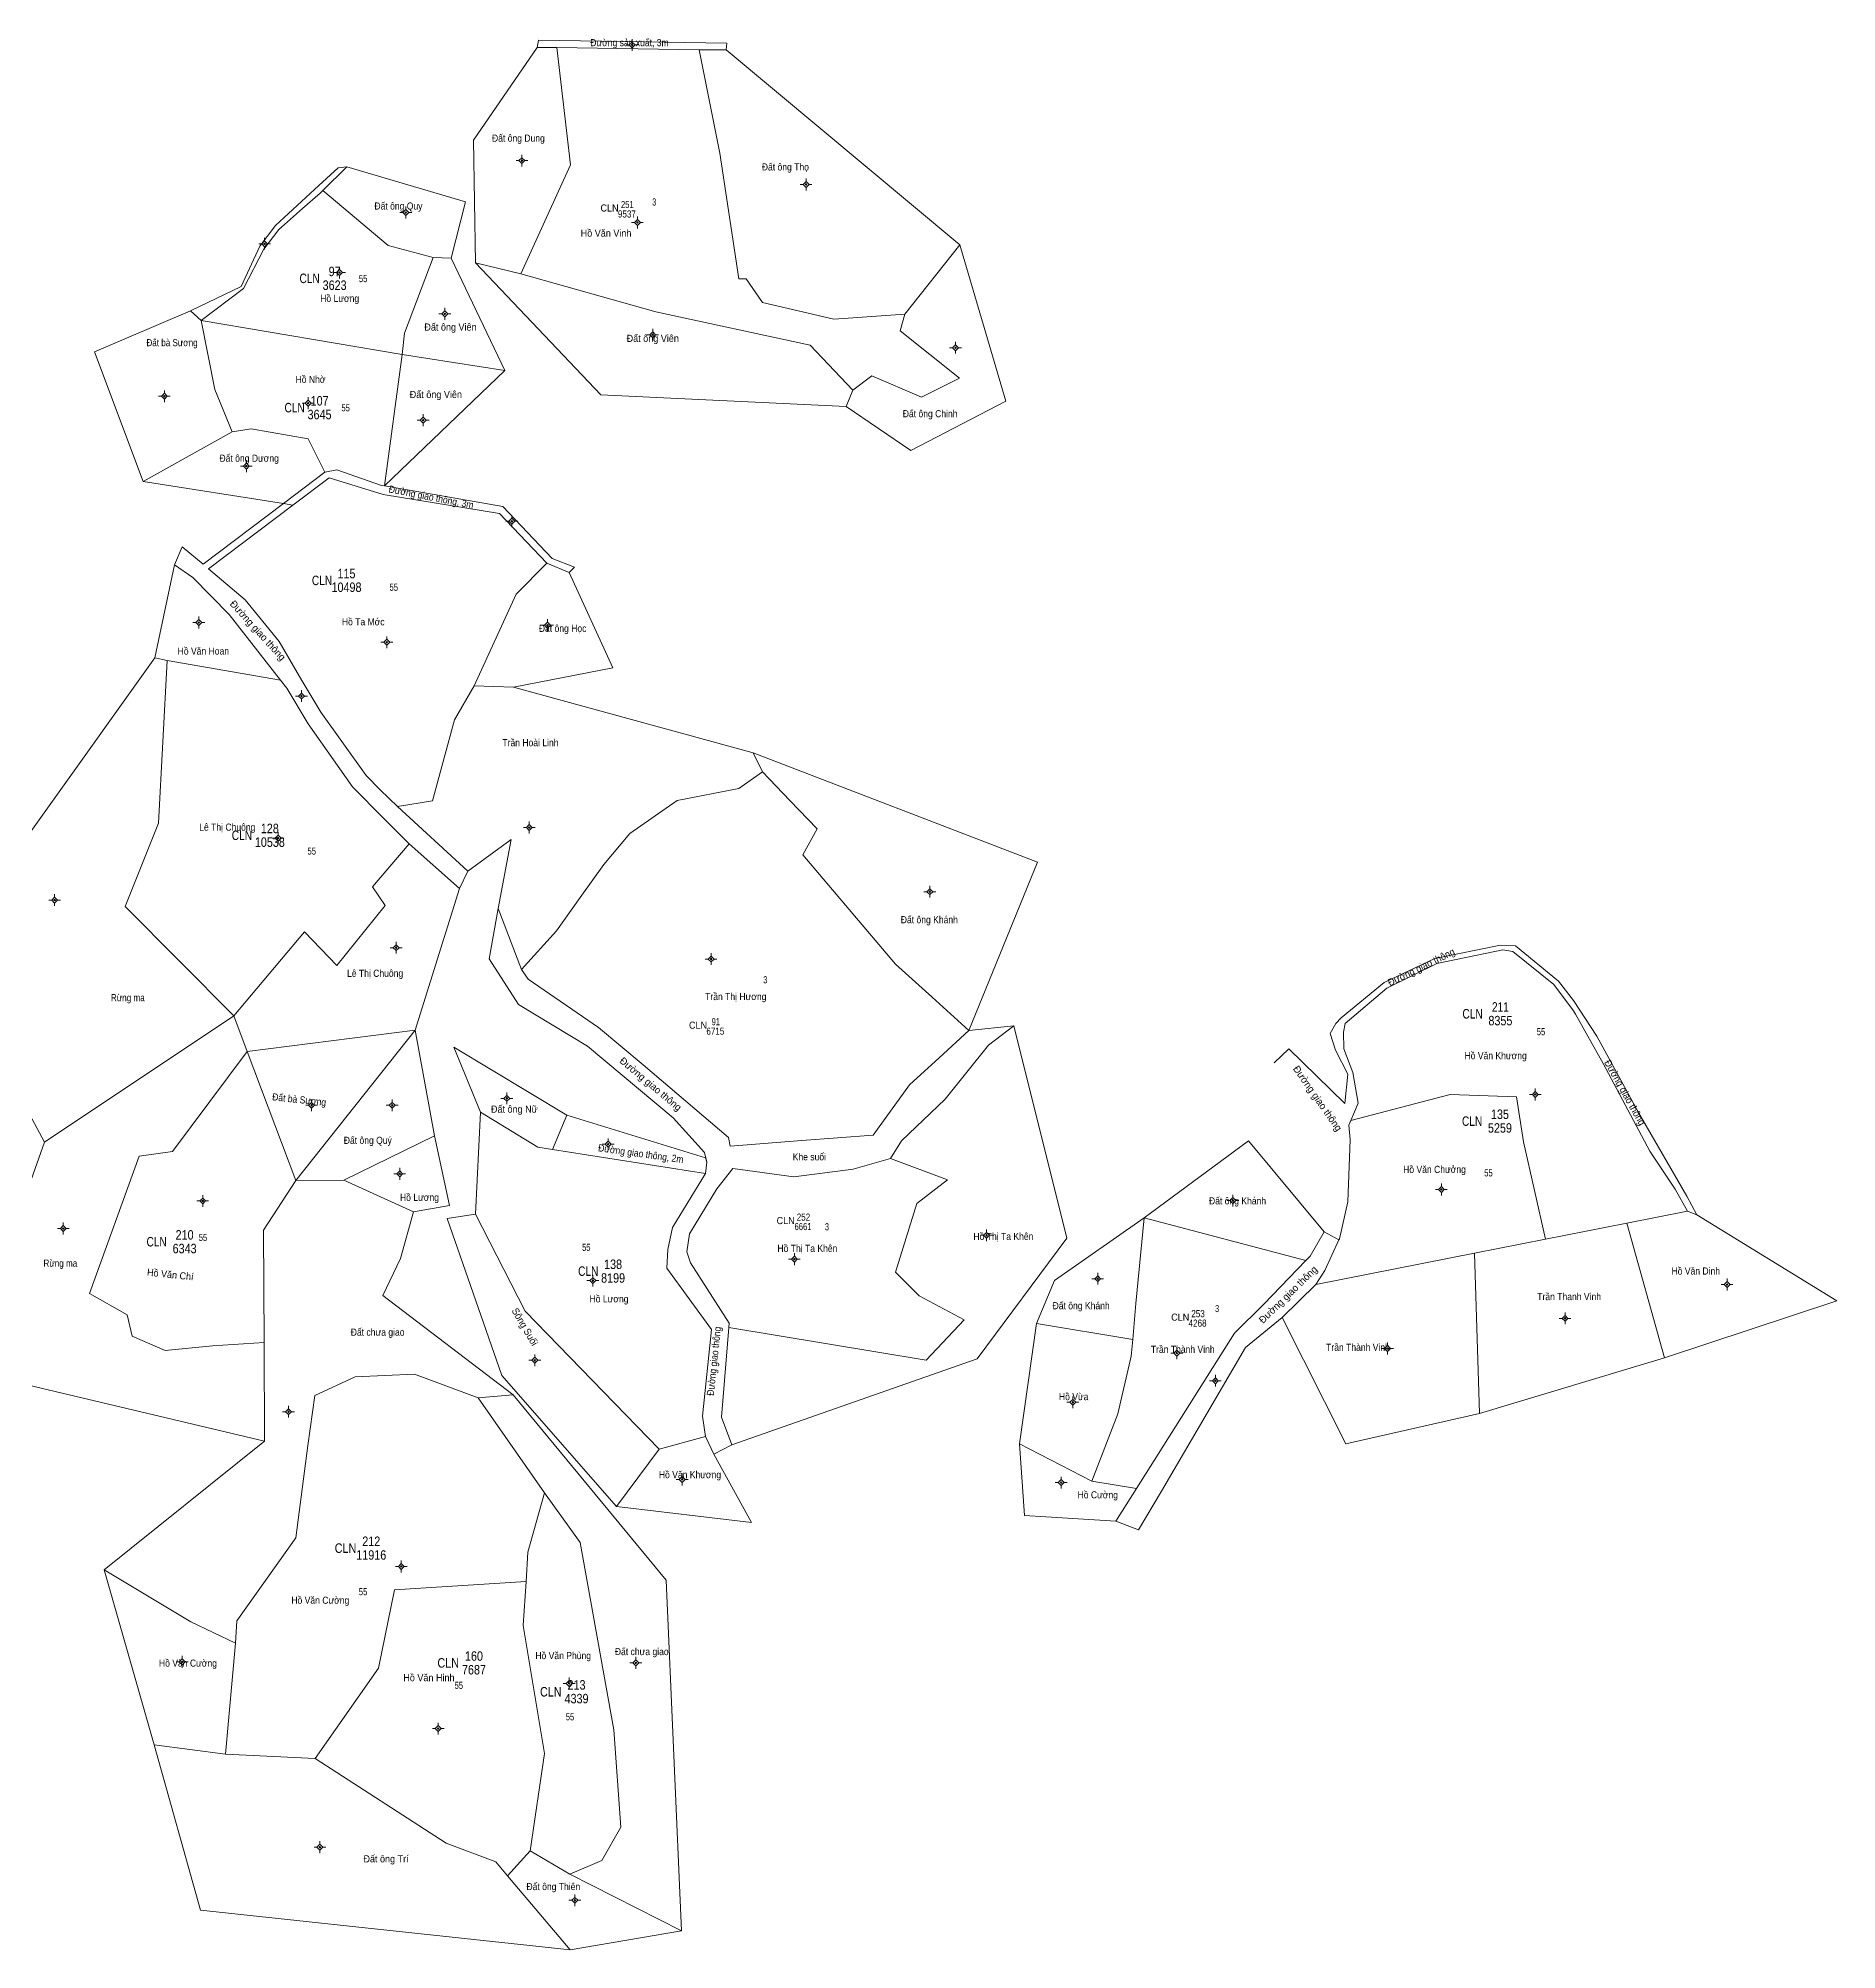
# Model space of a CAD drawing. Header units: metres. Extents: x 532111 to 534111, y 1847471 to 1850320.
# Drawn here: x 533352 to 534111, y 1848012 to 1848818 of the extents above; entities that cross this region are included whole.
import ezdxf
from ezdxf.enums import TextEntityAlignment as Align

# ---------------------------------------------------------------- set-up
doc = ezdxf.new("R2010")
doc.units = ezdxf.units.M
doc.header["$LTSCALE"] = 1.2
for name, color, linetype, lineweight in [('10', 7, 'Continuous', 13), ('11', 7, 'Continuous', 13), ('2', 7, 'Continuous', 13)]:
    doc.layers.add(name, color=color, linetype=linetype, lineweight=lineweight)
for name, color, linetype in [('22', 7, 'Continuous'), ('3', 7, 'Continuous'), ('4', 7, 'Continuous'), ('5', 7, 'Continuous'), ('63', 7, 'Continuous'), ('7', 7, 'Continuous'), ('8', 7, 'Continuous')]:
    doc.layers.add(name, color=color, linetype=linetype)

msp = doc.modelspace()

# ---------------------------------------------------------------- hatches: boundary and pattern name
at = {"layer": '11'}
for points in [[(533603.29, 1848815.56, 1), (533602.689, 1848815.56, 1)], [(533556.78, 1848766.78, 1), (533556.179, 1848766.78, 1)], [(533676.62, 1848756.75, 1), (533676.019, 1848756.75, 1)], [(533507.78, 1848744.91, 1), (533507.179, 1848744.91, 1)], [(533605.47, 1848740.74, 1), (533604.87, 1848740.74, 1)], [(533448.24, 1848731.75, 1), (533447.639, 1848731.75, 1)], [(533479.84, 1848719.57, 1), (533479.24, 1848719.57, 1)], [(533524.24, 1848702.17, 1), (533523.639, 1848702.17, 1)], [(533611.92, 1848693.4, 1), (533611.319, 1848693.4, 1)], [(533739.69, 1848687.89, 1), (533739.09, 1848687.89, 1)], [(533405.94, 1848667.41, 1), (533405.34, 1848667.41, 1)], [(533466.56, 1848664.48, 1), (533465.959, 1848664.48, 1)], [(533515.08, 1848657.32, 1), (533514.48, 1848657.32, 1)], [(533440.52, 1848637.96, 1), (533439.919, 1848637.96, 1)], [(533552.51, 1848614.7, 1), (533551.909, 1848614.7, 1)], [(533420.46, 1848572.01, 1), (533419.86, 1848572.01, 1)], [(533567.58, 1848570.89, 1), (533566.98, 1848570.89, 1)], [(533499.78, 1848563.68, 1), (533499.179, 1848563.68, 1)], [(533463.76, 1848541.02, 1), (533463.159, 1848541.02, 1)], [(533559.88, 1848485.53, 1), (533559.279, 1848485.53, 1)], [(533453.9, 1848481.07, 1), (533453.299, 1848481.07, 1)], [(533359.66, 1848454.97, 1), (533359.059, 1848454.97, 1)], [(533728.83, 1848458.5, 1), (533728.23, 1848458.5, 1)], [(533503.7, 1848434.89, 1), (533503.1, 1848434.89, 1)], [(533636.55, 1848430.11, 1), (533635.949, 1848430.11, 1)], [(533984.24, 1848372.98, 1), (533983.639, 1848372.98, 1)], [(533468.05, 1848368.4, 1), (533467.449, 1848368.4, 1)], [(533502.07, 1848368.4, 1), (533501.47, 1848368.4, 1)], [(533550.43, 1848371.34, 1), (533549.829, 1848371.34, 1)], [(533593.12, 1848351.98, 1), (533592.519, 1848351.98, 1)], [(533505.21, 1848339.52, 1), (533504.61, 1848339.52, 1)], [(533944.6, 1848332.93, 1), (533944, 1848332.93, 1)], [(533422.11, 1848328.06, 1), (533421.51, 1848328.06, 1)], [(533856.64, 1848328.22, 1), (533856.039, 1848328.22, 1)], [(533363.32, 1848316.42, 1), (533362.72, 1848316.42, 1)], [(533752.75, 1848313.58, 1), (533752.149, 1848313.58, 1)], [(533671.69, 1848303.5, 1), (533671.09, 1848303.5, 1)], [(533586.68, 1848294.47, 1), (533586.079, 1848294.47, 1)], [(533799.64, 1848295.3, 1), (533799.039, 1848295.3, 1)], [(534065.13, 1848292.83, 1), (534064.529, 1848292.83, 1)], [(533996.77, 1848278.56, 1), (533996.169, 1848278.56, 1)], [(533562.19, 1848260.88, 1), (533561.59, 1848260.88, 1)], [(533833.01, 1848263.89, 1), (533832.409, 1848263.89, 1)], [(533921.93, 1848265.85, 1), (533921.329, 1848265.85, 1)], [(533849.27, 1848252.27, 1), (533848.669, 1848252.27, 1)], [(533789.19, 1848243.16, 1), (533788.59, 1848243.16, 1)], [(533458.33, 1848239.21, 1), (533457.73, 1848239.21, 1)], [(533624.4, 1848210.63, 1), (533623.799, 1848210.63, 1)], [(533784.24, 1848209.3, 1), (533783.639, 1848209.3, 1)], [(533505.89, 1848173.94, 1), (533505.289, 1848173.94, 1)], [(533413.43, 1848133.68, 1), (533412.829, 1848133.68, 1)], [(533604.78, 1848133.28, 1), (533604.179, 1848133.28, 1)], [(533576.68, 1848124.6, 1), (533576.079, 1848124.6, 1)], [(533521.48, 1848105.56, 1), (533520.88, 1848105.56, 1)], [(533471.56, 1848055.53, 1), (533470.959, 1848055.53, 1)], [(533579.09, 1848033.14, 1), (533578.49, 1848033.14, 1)]]:
    msp.add_hatch(color=256, dxfattribs=at).paths.add_polyline_path(points)

# ---------------------------------------------------------------- linework, layer by layer
at = {"layer": '10'}
for p, q in [((533571.18, 1848814.49), (533562.92, 1848814.56)), ((533571.18, 1848814.49), (533631.3, 1848813.49)), ((533482.61, 1848764.18), (533472.45, 1848754.14)), ((533478.89, 1848763.78), (533482.61, 1848764.18)), ((533455.03, 1848738.73), (533463.96, 1848746.57)), ((533741.15, 1848731.27), (533718, 1848702)), ((533519, 1848726), (533526.57, 1848725.64)), ((533556, 1848719), (533536.88, 1848723.67)), ((533416.65, 1848703.4), (533421.12, 1848699.32)), ((533549.25, 1848678.35), (533498.49, 1848629.64)), ((533696, 1848670), (533693.3, 1848663.13)), ((533396.68, 1848631.43), (533434.24, 1848652.37)), ((533466.26, 1848649.48), (533473.34, 1848635.39)), ((533421.97, 1848596.68), (533413.08, 1848603.88)), ((533567, 1848597), (533576.45, 1848593.06)), ((533406.78, 1848556.02), (533401.58, 1848557.13)), ((533454.64, 1848547.72), (533406.78, 1848556.02)), ((533536.31, 1848545.35), (533552.9, 1848544.79)), ((533552.9, 1848544.79), (533654, 1848517)), ((533658, 1848509), (533654, 1848517)), ((533533.61, 1848467.14), (533503.92, 1848494.37)), ((533508.94, 1848478.65), (533530.09, 1848459.79)), ((533533.61, 1848467.14), (533530.09, 1848459.79)), ((533478.38, 1848427.36), (533498.83, 1848452.64)), ((533389.13, 1848452.24), (533434.93, 1848406.13)), ((533546.45, 1848451.4), (533556.33, 1848425.71)), ((533991.74, 1848419.39), (534000, 1848408.19)), ((533355.13, 1848352.82), (533434.93, 1848406.13)), ((533511.49, 1848400.08), (533461.16, 1848336.73)), ((533539.05, 1848365.53), (533527.71, 1848392.89)), ((533879.93, 1848392.17), (533873.75, 1848386.34)), ((533539.05, 1848365.53), (533536.92, 1848322.56)), ((533569.43, 1848349.79), (533575.37, 1848364.3)), ((533633.9, 1848339.66), (533569.43, 1848349.79)), ((534052.02, 1848322.25), (534048.12, 1848323.7)), ((533894.84, 1848315.11), (533901.13, 1848311.64)), ((533960.44, 1848238.46), (533958.32, 1848306.04)), ((533891.39, 1848292.87), (533877.12, 1848278.89)), ((533815.45, 1848284.78), (533814.12, 1848269.61)), ((533773.46, 1848276.45), (533814.12, 1848269.61)), ((533877.12, 1848278.89), (533861.69, 1848266.29)), ((533447.94, 1848226.72), (533447.71, 1848268.37)), ((533826.25, 1848205.75), (533861.69, 1848266.29)), ((533552.82, 1848246.31), (533538, 1848245)), ((533538, 1848245), (533566, 1848205)), ((533447.94, 1848226.72), (533380.22, 1848172.57)), ((533614.34, 1848223.42), (533633.97, 1848228.74)), ((533633.97, 1848228.74), (533637.47, 1848221.31)), ((533614.34, 1848223.42), (533596.42, 1848199.21)), ((533644.97, 1848225.18), (533637.47, 1848221.31)), ((533796.93, 1848209.88), (533815.71, 1848206.78)), ((533816.56, 1848189.43), (533826.25, 1848205.75)), ((533807.01, 1848193.01), (533816.56, 1848189.43)), ((533380.22, 1848172.57), (533401.31, 1848098.77)), ((533431.47, 1848094.8), (533435.65, 1848141.56)), ((533431.47, 1848094.8), (533401.31, 1848098.77)), ((533469.24, 1848092.89), (533431.47, 1848094.8)), ((533560, 1848054), (533550.44, 1848043.48)), ((533576.65, 1848044.2), (533560, 1848054)), ((533623.8, 1848020.26), (533576.65, 1848044.2)), ((533623.8, 1848020.26), (533576.76, 1848012.29))]:
    msp.add_line(p, q, dxfattribs=at)
for points in [[(533562.92, 1848814.56), (533563.5, 1848817.63), (533642.95, 1848816.3), (533642.69, 1848813.5)], [(533536.88, 1848723.67), (533536.04, 1848775.41), (533562.92, 1848814.56)], [(533556, 1848719), (533577, 1848765), (533571.18, 1848814.49)], [(533631.3, 1848813.49), (533642.69, 1848813.5), (533741.15, 1848731.27)], [(533631.3, 1848813.49), (533640, 1848770), (533648, 1848717), (533651, 1848717), (533658, 1848707), (533688, 1848700), (533718, 1848702)], [(533416.65, 1848703.4), (533438.04, 1848713.75), (533445.86, 1848730.78), (533452.45, 1848739.49), (533470.85, 1848756.24), (533478.89, 1848763.78)], [(533482.61, 1848764.18), (533532.7, 1848749.43), (533526.57, 1848725.64)], [(533472.45, 1848754.14), (533471.41, 1848753.11), (533463.96, 1848746.57)], [(533472.45, 1848754.14), (533500, 1848731), (533519, 1848726)], [(533421.12, 1848699.32), (533439.06, 1848712.8), (533447.57, 1848729.51), (533453.95, 1848737.78), (533455.03, 1848738.73)], [(533693.3, 1848663.13), (533720.49, 1848644.51), (533760.56, 1848665.29), (533741.15, 1848731.27)], [(533519, 1848726), (533507, 1848694), (533506, 1848685)], [(533526.57, 1848725.64), (533549.25, 1848678.35), (533506, 1848685)], [(533536.88, 1848723.67), (533589.76, 1848668.09), (533693.3, 1848663.13)], [(533556, 1848719), (533613, 1848703), (533678, 1848689), (533696, 1848670)], [(533416.65, 1848703.4), (533376.1, 1848686.22), (533396.68, 1848631.43)], [(533498.49, 1848629.64), (533506, 1848685), (533421.12, 1848699.32)], [(533434.24, 1848652.37), (533426.93, 1848670.34), (533421.12, 1848699.32)], [(533718, 1848702), (533716, 1848695), (533741, 1848675), (533725, 1848667), (533704, 1848676), (533696, 1848670)], [(533434.24, 1848652.37), (533442.24, 1848653.67), (533466.26, 1848649.48)], [(533396.68, 1848631.43), (533455.9, 1848622.25), (533459.9, 1848621.5)], [(533473.34, 1848635.39), (533455.9, 1848622.25), (533421.97, 1848596.68)], [(533475.15, 1848632.99), (533459.9, 1848621.5), (533424.31, 1848594.68)], [(533498.49, 1848629.64), (533497.23, 1848629.86), (533478.44, 1848636.34), (533473.34, 1848635.39)], [(533567, 1848597), (533547, 1848618), (533498, 1848626), (533475.15, 1848632.99)], [(533576.45, 1848593.06), (533578.68, 1848595.42), (533569.17, 1848599.07), (533548.37, 1848620.91), (533498.49, 1848629.64)], [(533413.08, 1848603.88), (533409.92, 1848596.31), (533401.58, 1848557.13)], [(533409.92, 1848596.31), (533417.65, 1848591.03), (533432.92, 1848575.41), (533454.64, 1848547.72)], [(533454.04, 1848564.07), (533439.66, 1848581.53), (533424.31, 1848594.68)], [(533567, 1848597), (533554, 1848584), (533536.31, 1848545.35)], [(533576.45, 1848593.06), (533594.82, 1848552.83), (533552.9, 1848544.79)], [(533401.58, 1848557.13), (533312.27, 1848432.28), (533355.13, 1848352.82)], [(533503.92, 1848494.37), (533496.67, 1848501.46), (533490.76, 1848507.48), (533471.71, 1848534.16), (533463.66, 1848547.62), (533454.04, 1848564.07)], [(533406.78, 1848556.02), (533403.22, 1848487.4), (533389.13, 1848452.24)], [(533454.64, 1848547.72), (533457.35, 1848544.33), (533466.34, 1848529.32), (533484.98, 1848502.77), (533498.12, 1848489.47), (533508.94, 1848478.65)], [(533536.31, 1848545.35), (533528, 1848531), (533518.7, 1848496.88), (533503.92, 1848494.37)], [(533654, 1848517), (533773.99, 1848470.9), (533745, 1848400)], [(533556.33, 1848425.71), (533571, 1848442), (533581, 1848456), (533591, 1848470), (533602, 1848483), (533622, 1848497), (533648, 1848502), (533658, 1848509)], [(533658, 1848509), (533669.5, 1848497), (533681, 1848485), (533675, 1848474), (533694.5, 1848451), (533714, 1848428), (533729.5, 1848414), (533745, 1848400)], [(533508.94, 1848478.65), (533493.38, 1848460.5), (533498.83, 1848452.64)], [(533546.45, 1848451.4), (533551.93, 1848480.54), (533533.61, 1848467.14)], [(533530.09, 1848459.79), (533511.49, 1848400.08), (533440.6, 1848391.13)], [(533546.45, 1848451.4), (533542.68, 1848430.23), (533554.98, 1848410.96), (533584.1, 1848393.38), (533620.2, 1848363.14), (533633.47, 1848348.49), (533634.41, 1848344.47)], [(533434.93, 1848406.13), (533464.76, 1848441.54), (533478.38, 1848427.36)], [(533879.93, 1848392.17), (533903.55, 1848369.15), (533904.86, 1848381.54), (533899.64, 1848391.68), (533897.36, 1848398.69), (533899.84, 1848402.95), (533902.1, 1848405.34), (533920.12, 1848420.19), (533941.59, 1848430.32), (533969.2, 1848435.9), (533975.56, 1848435.7)], [(533906.16, 1848362.04), (533909.28, 1848369.36), (533906.99, 1848382.21), (533903.16, 1848392.2), (533902.98, 1848399.25), (533903.78, 1848402.91), (533921.32, 1848417.83), (533942.47, 1848428.22), (533970.24, 1848434.04), (533974.48, 1848433.34), (533991.74, 1848419.39)], [(533975.56, 1848435.7), (533993.71, 1848420.77), (534000, 1848412.63)], [(533745, 1848400), (533732.5, 1848388.5), (533720, 1848377), (533704.68, 1848355.84), (533674.48, 1848353.54), (533644.29, 1848351.23), (533643.56, 1848354.84), (533607.55, 1848385.47), (533588.74, 1848401.17), (533559.04, 1848421.56), (533556.33, 1848425.71)], [(534052.02, 1848322.25), (534047.91, 1848330.13), (534027.68, 1848365.06), (534009.85, 1848397.59), (534000, 1848412.63)], [(533434.93, 1848406.13), (533440.6, 1848391.13), (533461.16, 1848336.73)], [(534048.12, 1848323.7), (534042.91, 1848333.08), (534032.29, 1848349.06), (534012.51, 1848385.99), (534000.95, 1848406.9), (534000, 1848408.19)], [(533481.39, 1848336.86), (533519.55, 1848355.56), (533511.49, 1848400.08)], [(533712, 1848346), (533716.54, 1848353.38), (533735.07, 1848370.98), (533753.22, 1848393.78), (533763.99, 1848401.98), (533786.36, 1848312.4), (533748.52, 1848261.55), (533644.97, 1848225.18)], [(533447.71, 1848268.37), (533426, 1848267), (533406, 1848265), (533392, 1848271), (533390, 1848280), (533374, 1848289), (533395, 1848347), (533409, 1848349), (533440.6, 1848391.13)], [(533527.71, 1848392.89), (533575.37, 1848364.3), (533633.94, 1848346.24)], [(533906.16, 1848362.04), (533948, 1848373), (533976, 1848372), (533979, 1848353), (533988.27, 1848311.93)], [(533569.43, 1848349.79), (533563.19, 1848350.77), (533539.05, 1848365.53)], [(533519.55, 1848355.56), (533525.89, 1848326.1), (533510.69, 1848323.48)], [(533901.13, 1848311.64), (533901.37, 1848312.17), (533904.88, 1848327.65), (533905.85, 1848354), (533905.29, 1848360), (533906.16, 1848362.04)], [(533355.13, 1848352.82), (533320.84, 1848256.92), (533447.94, 1848226.72)], [(533819, 1848321), (533862.92, 1848353.44), (533894.84, 1848315.11)], [(533633.9, 1848339.66), (533620.02, 1848316.9), (533618.08, 1848307.62), (533617.63, 1848299.76), (533636.5, 1848273.89), (533632.59, 1848237.27), (533633.97, 1848228.74)], [(533643.7, 1848274.72), (533643.84, 1848276.5), (533627.6, 1848302.03), (533625.99, 1848306.67), (533627.1, 1848314.22), (533638.62, 1848333.13), (533645.48, 1848341.8), (533671.18, 1848338.23), (533696.15, 1848341.44), (533712, 1848346)], [(533633.94, 1848346.24), (533634.41, 1848344.47), (533633.9, 1848339.66)], [(533712, 1848346), (533736, 1848337), (533723, 1848327), (533714, 1848298), (533724, 1848288), (533743, 1848278), (533727, 1848261), (533643.7, 1848274.72)], [(533447.71, 1848268.37), (533447.44, 1848315.77), (533461.16, 1848336.73)], [(533461.16, 1848336.73), (533481.39, 1848336.86), (533510.69, 1848323.48)], [(533510.69, 1848323.48), (533505.22, 1848303.79), (533497.74, 1848288.23), (533552.82, 1848246.31)], [(534048.12, 1848323.7), (534022.55, 1848318.67), (533988.27, 1848311.93), (533958.32, 1848306.04), (533891.39, 1848292.87)], [(533536.92, 1848322.56), (533524.99, 1848320.65), (533548.02, 1848254.53), (533596.42, 1848199.21)], [(533536.92, 1848322.56), (533557.87, 1848281.6), (533614.34, 1848223.42)], [(533819, 1848321), (533781.08, 1848294.51), (533773.46, 1848276.45)], [(533815.45, 1848284.78), (533819, 1848321), (533887.21, 1848303)], [(533960.44, 1848238.46), (534038.4, 1848261.97), (534022.55, 1848318.67)], [(534038.4, 1848261.97), (534111.11, 1848285.95), (534052.02, 1848322.25)], [(533887.21, 1848303), (533888.9, 1848304.75), (533894.84, 1848315.11)], [(533891.39, 1848292.87), (533895.2, 1848298.7), (533901.13, 1848311.64)], [(533887.21, 1848303), (533869.42, 1848284.59), (533857.09, 1848272.26)], [(533773.46, 1848276.45), (533766.33, 1848225.6), (533796.93, 1848209.88)], [(533877.12, 1848278.89), (533903.96, 1848225.66), (533960.44, 1848238.46)], [(533644.97, 1848225.18), (533640.7, 1848236.84), (533643.7, 1848274.72)], [(533814.12, 1848269.61), (533813.51, 1848262.59), (533807.87, 1848238.3), (533796.93, 1848209.88)], [(533807.01, 1848193.01), (533815.71, 1848206.78), (533857.09, 1848272.26)], [(533538, 1848245), (533511.2, 1848255), (533486.12, 1848253.96), (533469.18, 1848246), (533466.16, 1848225), (533461.16, 1848186), (533436.23, 1848151), (533435.65, 1848141.56)], [(533552.82, 1848246.31), (533617.28, 1848168.22), (533623.8, 1848020.26)], [(533637.47, 1848221.31), (533653.28, 1848192.53), (533596.42, 1848199.21)], [(533766.33, 1848225.6), (533768.47, 1848195.42), (533807.01, 1848193.01)], [(533558.2, 1848167.65), (533559, 1848180), (533566, 1848205)], [(533566, 1848205), (533581, 1848184), (533595.24, 1848105), (533598.2, 1848064), (533590.16, 1848050), (533576.65, 1848044.2)], [(533435.65, 1848141.56), (533416.77, 1848150.64), (533380.22, 1848172.57)], [(533469.24, 1848092.89), (533496, 1848131), (533502.78, 1848164.07), (533558.2, 1848167.65)], [(533558.2, 1848167.65), (533557, 1848149), (533566, 1848095), (533560, 1848054)], [(533576.76, 1848012.29), (533420.95, 1848028.99), (533401.31, 1848098.77)], [(533469.24, 1848092.89), (533524.48, 1848057.25), (533545.5, 1848049.34)], [(533576.76, 1848012.29), (533550.44, 1848043.48), (533545.5, 1848049.34)]]:
    msp.add_lwpolyline(points, dxfattribs=at)
at = {"layer": '11'}
for p, q in [((533601.74, 1848815.56), (533600.49, 1848815.56)), ((533602.99, 1848818.06), (533602.99, 1848816.81)), ((533605.49, 1848815.56), (533604.24, 1848815.56)), ((533602.99, 1848814.31), (533602.99, 1848813.06)), ((533555.23, 1848766.78), (533553.98, 1848766.78)), ((533556.48, 1848769.28), (533556.48, 1848768.03)), ((533558.98, 1848766.78), (533557.73, 1848766.78)), ((533556.48, 1848765.53), (533556.48, 1848764.28)), ((533676.32, 1848759.25), (533676.32, 1848758)), ((533675.07, 1848756.75), (533673.82, 1848756.75)), ((533676.32, 1848755.5), (533676.32, 1848754.25)), ((533678.82, 1848756.75), (533677.57, 1848756.75)), ((533506.23, 1848744.91), (533504.98, 1848744.91)), ((533507.48, 1848747.41), (533507.48, 1848746.16)), ((533507.48, 1848743.66), (533507.48, 1848742.41)), ((533509.98, 1848744.91), (533508.73, 1848744.91)), ((533605.17, 1848743.24), (533605.17, 1848741.99)), ((533603.92, 1848740.74), (533602.67, 1848740.74)), ((533605.17, 1848739.49), (533605.17, 1848738.24)), ((533607.67, 1848740.74), (533606.42, 1848740.74)), ((533446.69, 1848731.75), (533445.44, 1848731.75)), ((533447.94, 1848734.25), (533447.94, 1848733)), ((533447.94, 1848730.5), (533447.94, 1848729.25)), ((533450.44, 1848731.75), (533449.19, 1848731.75)), ((533478.29, 1848719.57), (533477.04, 1848719.57)), ((533479.54, 1848722.07), (533479.54, 1848720.82)), ((533479.54, 1848718.32), (533479.54, 1848717.07)), ((533482.04, 1848719.57), (533480.79, 1848719.57)), ((533523.94, 1848704.67), (533523.94, 1848703.42)), ((533522.69, 1848702.17), (533521.44, 1848702.17)), ((533523.94, 1848700.92), (533523.94, 1848699.67)), ((533526.44, 1848702.17), (533525.19, 1848702.17)), ((533611.62, 1848695.9), (533611.62, 1848694.65)), ((533610.37, 1848693.4), (533609.12, 1848693.4)), ((533611.62, 1848692.15), (533611.62, 1848690.9)), ((533614.12, 1848693.4), (533612.87, 1848693.4)), ((533738.14, 1848687.89), (533736.89, 1848687.89)), ((533739.39, 1848690.39), (533739.39, 1848689.14)), ((533739.39, 1848686.64), (533739.39, 1848685.39)), ((533741.89, 1848687.89), (533740.64, 1848687.89)), ((533404.39, 1848667.41), (533403.14, 1848667.41)), ((533405.64, 1848669.91), (533405.64, 1848668.66)), ((533405.64, 1848666.16), (533405.64, 1848664.91)), ((533408.14, 1848667.41), (533406.89, 1848667.41)), ((533465.01, 1848664.48), (533463.76, 1848664.48)), ((533466.26, 1848666.98), (533466.26, 1848665.73)), ((533466.26, 1848663.23), (533466.26, 1848661.98)), ((533468.76, 1848664.48), (533467.51, 1848664.48)), ((533513.53, 1848657.32), (533512.28, 1848657.32)), ((533514.78, 1848659.82), (533514.78, 1848658.57)), ((533514.78, 1848656.07), (533514.78, 1848654.82)), ((533517.28, 1848657.32), (533516.03, 1848657.32)), ((533438.97, 1848637.96), (533437.72, 1848637.96)), ((533440.22, 1848640.46), (533440.22, 1848639.21)), ((533442.72, 1848637.96), (533441.47, 1848637.96)), ((533440.22, 1848636.71), (533440.22, 1848635.46)), ((533550.96, 1848614.7), (533549.71, 1848614.7)), ((533552.21, 1848617.2), (533552.21, 1848615.95)), ((533554.71, 1848614.7), (533553.46, 1848614.7)), ((533552.21, 1848613.45), (533552.21, 1848612.2)), ((533420.16, 1848574.51), (533420.16, 1848573.26)), ((533567.28, 1848573.39), (533567.28, 1848572.14)), ((533418.91, 1848572.01), (533417.66, 1848572.01)), ((533420.16, 1848570.76), (533420.16, 1848569.51)), ((533422.66, 1848572.01), (533421.41, 1848572.01)), ((533499.48, 1848566.18), (533499.48, 1848564.93)), ((533566.03, 1848570.89), (533564.78, 1848570.89)), ((533567.28, 1848569.64), (533567.28, 1848568.39)), ((533569.78, 1848570.89), (533568.53, 1848570.89)), ((533498.23, 1848563.68), (533496.98, 1848563.68)), ((533499.48, 1848562.43), (533499.48, 1848561.18)), ((533501.98, 1848563.68), (533500.73, 1848563.68)), ((533462.21, 1848541.02), (533460.96, 1848541.02)), ((533463.46, 1848543.52), (533463.46, 1848542.27)), ((533465.96, 1848541.02), (533464.71, 1848541.02)), ((533463.46, 1848539.77), (533463.46, 1848538.52)), ((533558.33, 1848485.53), (533557.08, 1848485.53)), ((533559.58, 1848488.03), (533559.58, 1848486.78)), ((533562.08, 1848485.53), (533560.83, 1848485.53)), ((533452.35, 1848481.07), (533451.1, 1848481.07)), ((533453.6, 1848483.57), (533453.6, 1848482.32)), ((533453.6, 1848479.82), (533453.6, 1848478.57)), ((533456.1, 1848481.07), (533454.85, 1848481.07)), ((533559.58, 1848484.28), (533559.58, 1848483.03)), ((533728.53, 1848461), (533728.53, 1848459.75)), ((533358.11, 1848454.97), (533356.86, 1848454.97)), ((533359.36, 1848457.47), (533359.36, 1848456.22)), ((533359.36, 1848453.72), (533359.36, 1848452.47)), ((533361.86, 1848454.97), (533360.61, 1848454.97)), ((533727.28, 1848458.5), (533726.03, 1848458.5)), ((533728.53, 1848457.25), (533728.53, 1848456)), ((533731.03, 1848458.5), (533729.78, 1848458.5)), ((533503.4, 1848437.39), (533503.4, 1848436.14)), ((533502.15, 1848434.89), (533500.9, 1848434.89)), ((533503.4, 1848433.64), (533503.4, 1848432.39)), ((533505.9, 1848434.89), (533504.65, 1848434.89)), ((533635, 1848430.11), (533633.75, 1848430.11)), ((533636.25, 1848432.61), (533636.25, 1848431.36)), ((533636.25, 1848428.86), (533636.25, 1848427.61)), ((533638.75, 1848430.11), (533637.5, 1848430.11)), ((533550.13, 1848373.84), (533550.13, 1848372.59)), ((533982.69, 1848372.98), (533981.44, 1848372.98)), ((533983.94, 1848375.48), (533983.94, 1848374.23)), ((533983.94, 1848371.73), (533983.94, 1848370.48)), ((533986.44, 1848372.98), (533985.19, 1848372.98)), ((533466.5, 1848368.4), (533465.25, 1848368.4)), ((533467.75, 1848370.9), (533467.75, 1848369.65)), ((533467.75, 1848367.15), (533467.75, 1848365.9)), ((533470.25, 1848368.4), (533469, 1848368.4)), ((533500.52, 1848368.4), (533499.27, 1848368.4)), ((533501.77, 1848370.9), (533501.77, 1848369.65)), ((533501.77, 1848367.15), (533501.77, 1848365.9)), ((533504.27, 1848368.4), (533503.02, 1848368.4)), ((533548.88, 1848371.34), (533547.63, 1848371.34)), ((533550.13, 1848370.09), (533550.13, 1848368.84)), ((533552.63, 1848371.34), (533551.38, 1848371.34)), ((533591.57, 1848351.98), (533590.32, 1848351.98)), ((533592.82, 1848354.48), (533592.82, 1848353.23)), ((533592.82, 1848350.73), (533592.82, 1848349.48)), ((533595.32, 1848351.98), (533594.07, 1848351.98)), ((533503.66, 1848339.52), (533502.41, 1848339.52)), ((533504.91, 1848342.02), (533504.91, 1848340.77)), ((533507.41, 1848339.52), (533506.16, 1848339.52)), ((533504.91, 1848338.27), (533504.91, 1848337.02)), ((533943.05, 1848332.93), (533941.8, 1848332.93)), ((533944.3, 1848335.43), (533944.3, 1848334.18)), ((533944.3, 1848331.68), (533944.3, 1848330.43)), ((533946.8, 1848332.93), (533945.55, 1848332.93)), ((533420.56, 1848328.06), (533419.31, 1848328.06)), ((533421.81, 1848330.56), (533421.81, 1848329.31)), ((533421.81, 1848326.81), (533421.81, 1848325.56)), ((533424.31, 1848328.06), (533423.06, 1848328.06)), ((533855.09, 1848328.22), (533853.84, 1848328.22)), ((533856.34, 1848330.72), (533856.34, 1848329.47)), ((533856.34, 1848326.97), (533856.34, 1848325.72)), ((533858.84, 1848328.22), (533857.59, 1848328.22)), ((533361.77, 1848316.42), (533360.52, 1848316.42)), ((533363.02, 1848318.92), (533363.02, 1848317.67)), ((533365.52, 1848316.42), (533364.27, 1848316.42)), ((533752.45, 1848316.08), (533752.45, 1848314.83)), ((533363.02, 1848315.17), (533363.02, 1848313.92)), ((533751.2, 1848313.58), (533749.95, 1848313.58)), ((533752.45, 1848312.33), (533752.45, 1848311.08)), ((533754.95, 1848313.58), (533753.7, 1848313.58)), ((533670.14, 1848303.5), (533668.89, 1848303.5)), ((533671.39, 1848306), (533671.39, 1848304.75)), ((533671.39, 1848302.25), (533671.39, 1848301)), ((533673.89, 1848303.5), (533672.64, 1848303.5)), ((533585.13, 1848294.47), (533583.88, 1848294.47)), ((533586.38, 1848296.97), (533586.38, 1848295.72)), ((533586.38, 1848293.22), (533586.38, 1848291.97)), ((533588.88, 1848294.47), (533587.63, 1848294.47)), ((533798.09, 1848295.3), (533796.84, 1848295.3)), ((533799.34, 1848297.8), (533799.34, 1848296.55)), ((533799.34, 1848294.05), (533799.34, 1848292.8)), ((533801.84, 1848295.3), (533800.59, 1848295.3)), ((534063.58, 1848292.83), (534062.33, 1848292.83)), ((534064.83, 1848295.33), (534064.83, 1848294.08)), ((534064.83, 1848291.58), (534064.83, 1848290.33)), ((534067.33, 1848292.83), (534066.08, 1848292.83)), ((533995.22, 1848278.56), (533993.97, 1848278.56)), ((533996.47, 1848281.06), (533996.47, 1848279.81)), ((533996.47, 1848277.31), (533996.47, 1848276.06)), ((533998.97, 1848278.56), (533997.72, 1848278.56)), ((533921.63, 1848268.35), (533921.63, 1848267.1)), ((533560.64, 1848260.88), (533559.39, 1848260.88)), ((533561.89, 1848263.38), (533561.89, 1848262.13)), ((533561.89, 1848259.63), (533561.89, 1848258.38)), ((533564.39, 1848260.88), (533563.14, 1848260.88)), ((533831.46, 1848263.89), (533830.21, 1848263.89)), ((533832.71, 1848266.39), (533832.71, 1848265.14)), ((533832.71, 1848262.64), (533832.71, 1848261.39)), ((533835.21, 1848263.89), (533833.96, 1848263.89)), ((533920.38, 1848265.85), (533919.13, 1848265.85)), ((533921.63, 1848264.6), (533921.63, 1848263.35)), ((533924.13, 1848265.85), (533922.88, 1848265.85)), ((533847.72, 1848252.27), (533846.47, 1848252.27)), ((533848.97, 1848254.77), (533848.97, 1848253.52)), ((533848.97, 1848251.02), (533848.97, 1848249.77)), ((533851.47, 1848252.27), (533850.22, 1848252.27)), ((533787.64, 1848243.16), (533786.39, 1848243.16)), ((533788.89, 1848245.66), (533788.89, 1848244.41)), ((533791.39, 1848243.16), (533790.14, 1848243.16)), ((533456.78, 1848239.21), (533455.53, 1848239.21)), ((533458.03, 1848241.71), (533458.03, 1848240.46)), ((533458.03, 1848237.96), (533458.03, 1848236.71)), ((533460.53, 1848239.21), (533459.28, 1848239.21)), ((533788.89, 1848241.91), (533788.89, 1848240.66)), ((533622.85, 1848210.63), (533621.6, 1848210.63)), ((533624.1, 1848213.13), (533624.1, 1848211.88)), ((533626.6, 1848210.63), (533625.35, 1848210.63)), ((533783.94, 1848211.8), (533783.94, 1848210.55)), ((533624.1, 1848209.38), (533624.1, 1848208.13)), ((533782.69, 1848209.3), (533781.44, 1848209.3)), ((533783.94, 1848208.05), (533783.94, 1848206.8)), ((533786.44, 1848209.3), (533785.19, 1848209.3)), ((533504.34, 1848173.94), (533503.09, 1848173.94)), ((533505.59, 1848176.44), (533505.59, 1848175.19)), ((533505.59, 1848172.69), (533505.59, 1848171.44)), ((533508.09, 1848173.94), (533506.84, 1848173.94)), ((533411.88, 1848133.68), (533410.63, 1848133.68)), ((533413.13, 1848136.18), (533413.13, 1848134.93)), ((533413.13, 1848132.43), (533413.13, 1848131.18)), ((533415.63, 1848133.68), (533414.38, 1848133.68)), ((533603.23, 1848133.28), (533601.98, 1848133.28)), ((533604.48, 1848135.78), (533604.48, 1848134.53)), ((533604.48, 1848132.03), (533604.48, 1848130.78)), ((533606.98, 1848133.28), (533605.73, 1848133.28)), ((533575.13, 1848124.6), (533573.88, 1848124.6)), ((533576.38, 1848127.1), (533576.38, 1848125.85)), ((533576.38, 1848123.35), (533576.38, 1848122.1)), ((533578.88, 1848124.6), (533577.63, 1848124.6)), ((533521.18, 1848108.06), (533521.18, 1848106.81)), ((533519.93, 1848105.56), (533518.68, 1848105.56)), ((533521.18, 1848104.31), (533521.18, 1848103.06)), ((533523.68, 1848105.56), (533522.43, 1848105.56)), ((533471.26, 1848058.03), (533471.26, 1848056.78)), ((533470.01, 1848055.53), (533468.76, 1848055.53)), ((533471.26, 1848054.28), (533471.26, 1848053.03)), ((533473.76, 1848055.53), (533472.51, 1848055.53)), ((533577.54, 1848033.14), (533576.29, 1848033.14)), ((533578.79, 1848035.64), (533578.79, 1848034.39)), ((533581.29, 1848033.14), (533580.04, 1848033.14)), ((533578.79, 1848031.89), (533578.79, 1848030.64))]:
    msp.add_line(p, q, dxfattribs=at)
for points in [[(533602.99, 1848816.81), (533601.74, 1848815.56), (533602.99, 1848814.31), (533604.24, 1848815.56)], [(533556.48, 1848768.03), (533555.23, 1848766.78), (533556.48, 1848765.53), (533557.73, 1848766.78)], [(533676.32, 1848758), (533675.07, 1848756.75), (533676.32, 1848755.5), (533677.57, 1848756.75)], [(533507.48, 1848746.16), (533506.23, 1848744.91), (533507.48, 1848743.66), (533508.73, 1848744.91)], [(533605.17, 1848741.99), (533603.92, 1848740.74), (533605.17, 1848739.49), (533606.42, 1848740.74)], [(533447.94, 1848733), (533446.69, 1848731.75), (533447.94, 1848730.5), (533449.19, 1848731.75)], [(533479.54, 1848720.82), (533478.29, 1848719.57), (533479.54, 1848718.32), (533480.79, 1848719.57)], [(533523.94, 1848703.42), (533522.69, 1848702.17), (533523.94, 1848700.92), (533525.19, 1848702.17)], [(533611.62, 1848694.65), (533610.37, 1848693.4), (533611.62, 1848692.15), (533612.87, 1848693.4)], [(533739.39, 1848689.14), (533738.14, 1848687.89), (533739.39, 1848686.64), (533740.64, 1848687.89)], [(533405.64, 1848668.66), (533404.39, 1848667.41), (533405.64, 1848666.16), (533406.89, 1848667.41)], [(533466.26, 1848665.73), (533465.01, 1848664.48), (533466.26, 1848663.23), (533467.51, 1848664.48)], [(533514.78, 1848658.57), (533513.53, 1848657.32), (533514.78, 1848656.07), (533516.03, 1848657.32)], [(533440.22, 1848639.21), (533438.97, 1848637.96), (533440.22, 1848636.71), (533441.47, 1848637.96)], [(533552.21, 1848615.95), (533550.96, 1848614.7), (533552.21, 1848613.45), (533553.46, 1848614.7)], [(533420.16, 1848573.26), (533418.91, 1848572.01), (533420.16, 1848570.76), (533421.41, 1848572.01)], [(533567.28, 1848572.14), (533566.03, 1848570.89), (533567.28, 1848569.64), (533568.53, 1848570.89)], [(533499.48, 1848564.93), (533498.23, 1848563.68), (533499.48, 1848562.43), (533500.73, 1848563.68)], [(533463.46, 1848542.27), (533462.21, 1848541.02), (533463.46, 1848539.77), (533464.71, 1848541.02)], [(533559.58, 1848486.78), (533558.33, 1848485.53), (533559.58, 1848484.28), (533560.83, 1848485.53)], [(533453.6, 1848482.32), (533452.35, 1848481.07), (533453.6, 1848479.82), (533454.85, 1848481.07)], [(533359.36, 1848456.22), (533358.11, 1848454.97), (533359.36, 1848453.72), (533360.61, 1848454.97)], [(533728.53, 1848459.75), (533727.28, 1848458.5), (533728.53, 1848457.25), (533729.78, 1848458.5)], [(533503.4, 1848436.14), (533502.15, 1848434.89), (533503.4, 1848433.64), (533504.65, 1848434.89)], [(533636.25, 1848431.36), (533635, 1848430.11), (533636.25, 1848428.86), (533637.5, 1848430.11)], [(533550.13, 1848372.59), (533548.88, 1848371.34), (533550.13, 1848370.09), (533551.38, 1848371.34)], [(533983.94, 1848374.23), (533982.69, 1848372.98), (533983.94, 1848371.73), (533985.19, 1848372.98)], [(533467.75, 1848369.65), (533466.5, 1848368.4), (533467.75, 1848367.15), (533469, 1848368.4)], [(533501.77, 1848369.65), (533500.52, 1848368.4), (533501.77, 1848367.15), (533503.02, 1848368.4)], [(533592.82, 1848353.23), (533591.57, 1848351.98), (533592.82, 1848350.73), (533594.07, 1848351.98)], [(533504.91, 1848340.77), (533503.66, 1848339.52), (533504.91, 1848338.27), (533506.16, 1848339.52)], [(533944.3, 1848334.18), (533943.05, 1848332.93), (533944.3, 1848331.68), (533945.55, 1848332.93)], [(533421.81, 1848329.31), (533420.56, 1848328.06), (533421.81, 1848326.81), (533423.06, 1848328.06)], [(533856.34, 1848329.47), (533855.09, 1848328.22), (533856.34, 1848326.97), (533857.59, 1848328.22)], [(533363.02, 1848317.67), (533361.77, 1848316.42), (533363.02, 1848315.17), (533364.27, 1848316.42)], [(533752.45, 1848314.83), (533751.2, 1848313.58), (533752.45, 1848312.33), (533753.7, 1848313.58)], [(533671.39, 1848304.75), (533670.14, 1848303.5), (533671.39, 1848302.25), (533672.64, 1848303.5)], [(533586.38, 1848295.72), (533585.13, 1848294.47), (533586.38, 1848293.22), (533587.63, 1848294.47)], [(533799.34, 1848296.55), (533798.09, 1848295.3), (533799.34, 1848294.05), (533800.59, 1848295.3)], [(534064.83, 1848294.08), (534063.58, 1848292.83), (534064.83, 1848291.58), (534066.08, 1848292.83)], [(533996.47, 1848279.81), (533995.22, 1848278.56), (533996.47, 1848277.31), (533997.72, 1848278.56)], [(533921.63, 1848267.1), (533920.38, 1848265.85), (533921.63, 1848264.6), (533922.88, 1848265.85)], [(533561.89, 1848262.13), (533560.64, 1848260.88), (533561.89, 1848259.63), (533563.14, 1848260.88)], [(533832.71, 1848265.14), (533831.46, 1848263.89), (533832.71, 1848262.64), (533833.96, 1848263.89)], [(533848.97, 1848253.52), (533847.72, 1848252.27), (533848.97, 1848251.02), (533850.22, 1848252.27)], [(533788.89, 1848244.41), (533787.64, 1848243.16), (533788.89, 1848241.91), (533790.14, 1848243.16)], [(533458.03, 1848240.46), (533456.78, 1848239.21), (533458.03, 1848237.96), (533459.28, 1848239.21)], [(533624.1, 1848211.88), (533622.85, 1848210.63), (533624.1, 1848209.38), (533625.35, 1848210.63)], [(533783.94, 1848210.55), (533782.69, 1848209.3), (533783.94, 1848208.05), (533785.19, 1848209.3)], [(533505.59, 1848175.19), (533504.34, 1848173.94), (533505.59, 1848172.69), (533506.84, 1848173.94)], [(533413.13, 1848134.93), (533411.88, 1848133.68), (533413.13, 1848132.43), (533414.38, 1848133.68)], [(533604.48, 1848134.53), (533603.23, 1848133.28), (533604.48, 1848132.03), (533605.73, 1848133.28)], [(533576.38, 1848125.85), (533575.13, 1848124.6), (533576.38, 1848123.35), (533577.63, 1848124.6)], [(533521.18, 1848106.81), (533519.93, 1848105.56), (533521.18, 1848104.31), (533522.43, 1848105.56)], [(533471.26, 1848056.78), (533470.01, 1848055.53), (533471.26, 1848054.28), (533472.51, 1848055.53)], [(533578.79, 1848034.39), (533577.54, 1848033.14), (533578.79, 1848031.89), (533580.04, 1848033.14)]]:
    msp.add_lwpolyline(points, close=True, dxfattribs=at)
for centre in [(533602.99, 1848815.56), (533556.48, 1848766.78), (533676.319, 1848756.75), (533507.48, 1848744.91), (533605.17, 1848740.74), (533447.939, 1848731.75), (533479.54, 1848719.57), (533523.939, 1848702.17), (533611.62, 1848693.4), (533739.39, 1848687.89), (533405.64, 1848667.41), (533466.26, 1848664.48), (533514.78, 1848657.32), (533440.22, 1848637.96), (533552.209, 1848614.7), (533420.16, 1848572.01), (533567.28, 1848570.89), (533499.48, 1848563.68), (533463.459, 1848541.02), (533559.579, 1848485.53), (533453.6, 1848481.07), (533359.36, 1848454.97), (533728.53, 1848458.5), (533503.4, 1848434.89), (533636.25, 1848430.11), (533983.939, 1848372.98), (533467.75, 1848368.4), (533501.77, 1848368.4), (533550.13, 1848371.34), (533592.819, 1848351.98), (533504.91, 1848339.52), (533944.3, 1848332.93), (533421.81, 1848328.06), (533856.34, 1848328.22), (533363.02, 1848316.42), (533752.449, 1848313.58), (533671.39, 1848303.5), (533586.38, 1848294.47), (533799.34, 1848295.3), (534064.829, 1848292.83), (533996.47, 1848278.56), (533561.89, 1848260.88), (533832.709, 1848263.89), (533921.63, 1848265.85), (533848.97, 1848252.27), (533788.89, 1848243.16), (533458.03, 1848239.21), (533624.1, 1848210.63), (533783.939, 1848209.3), (533505.59, 1848173.94), (533413.13, 1848133.68), (533604.48, 1848133.28), (533576.38, 1848124.6), (533521.18, 1848105.56), (533471.26, 1848055.53), (533578.79, 1848033.14)]:
    msp.add_circle(centre, 0.3, dxfattribs=at)
at = {"layer": '2'}
msp.add_line((533763.99, 1848401.98), (533745, 1848400), dxfattribs=at)

# ---------------------------------------------------------------- texts
for s, width, p in [('Đất ông Dung', 0.9, (533554.98, 1848774.78)), ('Đất ông Thọ', 0.9, (533667.6, 1848762.64)), ('Đất ông Quy', 0.9, (533504.38, 1848746.16)), ('Hồ Văn Vinh', 0.95, (533591.96, 1848734.72)), ('Hồ Lương', 0.9, (533479.595, 1848707.2)), ('Đất ông Viên', 0.95, (533526.33, 1848695.11)), ('Đất bà Sương', 0.85, (533408.87, 1848688.54)), ('Đất ông Viên', 0.95, (533611.66, 1848690.35)), ('Hồ Nhờ', 0.9, (533467.29, 1848673.03)), ('Đất ông Viên', 0.95, (533520.16, 1848666.69)), ('Đất ông Chinh', 0.9, (533728.665, 1848658.58)), ('Đất ông Dương', 0.9, (533441.415, 1848639.8)), ('Hồ Ta Mớc', 0.9, (533489.53, 1848570.81)), ('Đất ông Học', 0.9, (533573.64, 1848568.05)), ('Hồ Văn Hoan', 0.9, (533422.085, 1848558.47)), ('Trần Hoài Linh', 0.9, (533560.065, 1848519.84)), ('Lê Thị Chuông', 0.9, (533432.19, 1848484.22)), ('Đất ông Khánh', 0.9, (533728.33, 1848445.19)), ('Lê Thị Chuông', 0.9, (533494.54, 1848422.59)), ('Rừng ma', 0.85, (533390.225, 1848412.31)), ('Trần Thị Hương', 0.9, (533646.685, 1848412.78)), ('Hồ Văn Khương', 0.9, (533967.21, 1848387.86)), ('Đất ông Nữ', 0.95, (533553.26, 1848365.3)), ('Đất ông Quý', 0.9, (533491.46, 1848352.15)), ('Hồ Văn Chưởng', 0.9, (533941.42, 1848339.89)), ('Hồ Lương', 0.9, (533513.255, 1848328.08)), ('Đất ông Khánh', 0.9, (533858.34, 1848326.62)), ('Hồ Thị Ta Khên', 0.9, (533676.89, 1848306.58)), ('Hồ Thị Ta Khên', 0.9, (533759.57, 1848311.63)), ('Rừng ma', 0.85, (533361.765, 1848300.33)), ('Hồ Văn Dinh', 0.9, (534051.63, 1848297.02)), ('Hồ Lương', 0.9, (533593.205, 1848285.3)), ('Đất ông Khánh', 0.9, (533792.36, 1848282.41)), ('Trần Thanh Vinh', 0.9, (533998.215, 1848286.25)), ('Đất chưa giao', 0.9, (533495.6, 1848271.24)), ('Trần Thành Vinh', 0.9, (533835.225, 1848264)), ('Trần Thành Vinh', 0.9, (533909.145, 1848264.86)), ('Hồ Vừa', 0.9, (533789.23, 1848244.07)), ('Hồ Văn Khương', 0.9, (533627.36, 1848211.16)), ('Hồ Cường', 0.9, (533799.375, 1848202.65)), ('Hồ Văn Cường', 0.9, (533471.435, 1848158.2)), ('Hồ Văn Phùng', 0.9, (533573.88, 1848134.86)), ('Đất chưa giao', 0.9, (533607.01, 1848136.54)), ('Hồ Văn Cường', 0.9, (533415.595, 1848131.68)), ('Hồ Văn Hinh', 0.95, (533517.235, 1848125.55)), ('Đất ông Trí', 0.95, (533499.15, 1848049.15)), ('Đất ông Thiên', 0.9, (533569.72, 1848037.45))]:
    msp.add_text(s, height=3, dxfattribs=dict(at, width=width)).set_placement(p, align=Align.CENTER)
for s, width, p in [('Đất bà Sương', 0.9, (533462.358, 1848369.347)), ('Hồ Văn Chí', 0.95, (533408.003, 1848295.566))]:
    msp.add_text(s, height=3, rotation=354, dxfattribs=dict(at, width=width)).set_placement(p, align=Align.CENTER)
at = {"layer": '22', "width": 0.9}
msp.add_text('Khe suối', height=3, dxfattribs=at).set_placement((533677.71, 1848345.18), align=Align.CENTER)
at = {"layer": '22', "width": 0.95}
msp.add_text('Sông Suối', height=3, rotation=299.982, dxfattribs=at).set_placement((533556.406, 1848274.255), align=Align.CENTER)
at = {"layer": '3', "width": 0.95}
for p in [(533593.43, 1848745.32), (533630.75, 1848400.7), (533667.72, 1848318.3), (533834.15, 1848277.58)]:
    msp.add_text('CLN', height=3, dxfattribs=at).set_placement(p, align=Align.CENTER)
at = {"layer": '3'}
for s, width, p in [('CLN ', 0.8, (533472.4, 1848715.15)), ('CLN ', 0.8, (533466.06, 1848660.62)), ('CLN ', 0.8, (533477.61, 1848587.78)), ('CLN ', 0.8, (533443.81, 1848480.28)), ('CLN ', 0.8, (533962.94, 1848405.01)), ('CLN ', 0.8, (533962.75, 1848359.75)), ('CLN ', 0.8, (533407.86, 1848308.89)), ('CLN ', 0.8, (533589.91, 1848296.48)), ('CLN', 0.85, (533486.6, 1848179.67)), ('CLN', 0.85, (533529.92, 1848131.27)), ('CLN', 0.85, (533573.19, 1848119.09))]:
    msp.add_text(s, height=4, dxfattribs=dict(at, width=width)).set_placement(p, align=Align.RIGHT)
at = {"layer": '4'}
for s, height, width, p in [('251', 3, 0.8, (533600.94, 1848746.79)), ('97', 4, 0.85, (533477.465, 1848718.04)), ('107', 4, 0.85, (533471.12, 1848663.51)), ('115', 4, 0.85, (533482.465, 1848590.67)), ('128', 4, 0.85, (533450.125, 1848483.17)), ('91', 3, 0.75, (533638.26, 1848402.17)), ('211', 4, 0.8, (533969.22, 1848407.9)), ('135', 4, 0.85, (533969.025, 1848362.64)), ('210', 4, 0.85, (533414.175, 1848311.78)), ('252', 3, 0.85, (533675.23, 1848319.77)), ('138', 4, 0.85, (533594.915, 1848299.37)), ('253', 3, 0.85, (533841.665, 1848279.05)), ('212', 4, 0.85, (533492.915, 1848182.56)), ('160', 4, 0.85, (533536.235, 1848134.16)), ('213', 4, 0.85, (533579.505, 1848121.98))]:
    msp.add_text(s, height=height, dxfattribs=dict(at, width=width)).set_placement(p, align=Align.CENTER)
at = {"layer": '5'}
for s, height, width, p in [('9537', 3, 0.85, (533600.75, 1848742.8)), ('3623', 4, 0.85, (533477.455, 1848712.26)), ('3645', 4, 0.85, (533471.105, 1848657.73)), ('10498', 4, 0.85, (533482.47, 1848584.89)), ('10538', 4, 0.85, (533450.13, 1848477.39)), ('8355', 4, 0.85, (533969.215, 1848402.12)), ('6715', 3, 0.85, (533638.065, 1848398.18)), ('5259', 4, 0.85, (533969.025, 1848356.86)), ('6661', 3, 0.8, (533675.045, 1848315.78)), ('6343', 4, 0.85, (533414.175, 1848306)), ('8199', 4, 0.85, (533594.915, 1848293.59)), ('4268', 3, 0.85, (533841.47, 1848275.06)), ('11916', 4, 0.85, (533492.915, 1848176.78)), ('7687', 4, 0.85, (533536.24, 1848128.38)), ('4339', 4, 0.85, (533579.505, 1848116.2))]:
    msp.add_text(s, height=height, dxfattribs=dict(at, width=width)).set_placement(p, align=Align.CENTER)
at = {"layer": '63'}
msp.add_text('D', height=0.01, dxfattribs=at).set_placement((533873.755, 1848386.34), align=Align.CENTER)
at = {"layer": '7'}
for s, width, p in [('3', 0.75, (533612.28, 1848747.86)), ('55', 0.8, (533489.48, 1848715.55)), ('55', 0.8, (533482.1, 1848661.08)), ('55', 0.8, (533502.41, 1848585.39)), ('55', 0.8, (533467.81, 1848474.13)), ('3', 0.75, (533659.12, 1848419.86)), ('55', 0.8, (533986.34, 1848397.97)), ('55', 0.8, (533964.19, 1848338.42)), ('3', 0.75, (533685.13, 1848315.69)), ('55', 0.8, (533421.92, 1848311.17)), ('55', 0.8, (533583.61, 1848307.02)), ('3', 0.75, (533849.71, 1848281.21)), ('55', 0.8, (533489.45, 1848161.82)), ('55', 0.8, (533529.86, 1848122.29)), ('55', 0.8, (533576.74, 1848109.05))]:
    msp.add_text(s, height=3, dxfattribs=dict(at, width=width)).set_placement(p, align=Align.CENTER)
at = {"layer": '8', "width": 0.9}
msp.add_text('Đường sản xuất, 3m', height=3, dxfattribs=at).set_placement((533601.825, 1848815.06), align=Align.CENTER)
at = {"layer": '8'}
for s, rotation, width, p in [('Đường giao thông, 3m', 349.014, 0.9, (533517.909, 1848623.467)), ('Đường giao thông', 26.163, 0.95, (533936.494, 1848425.375)), ('Đường giao thông', 299.32, 0.95, (534020.448, 1848373.04)), ('Đường giao thông, 2m', 352.03, 0.9, (533606.437, 1848346.548)), ('Đường giao thông', 83.905, 0.9, (533638.924, 1848260.361)), ('Đường giao thông', 83.905, 0.9, (533638.924, 1848260.361))]:
    msp.add_text(s, height=3, rotation=rotation, dxfattribs=dict(at, width=width)).set_placement(p, align=Align.CENTER)
for rotation, p in [(312.276, (533443.966, 1848567.664)), (320.048, (533609.817, 1848376.255)), (304.95, (533890.881, 1848370.469)), (44.412, (533880.69, 1848287.534))]:
    msp.add_text('Đường giao thông', height=3, rotation=rotation, dxfattribs=at).set_placement(p, align=Align.CENTER)

doc.saveas('drawing.dxf')
